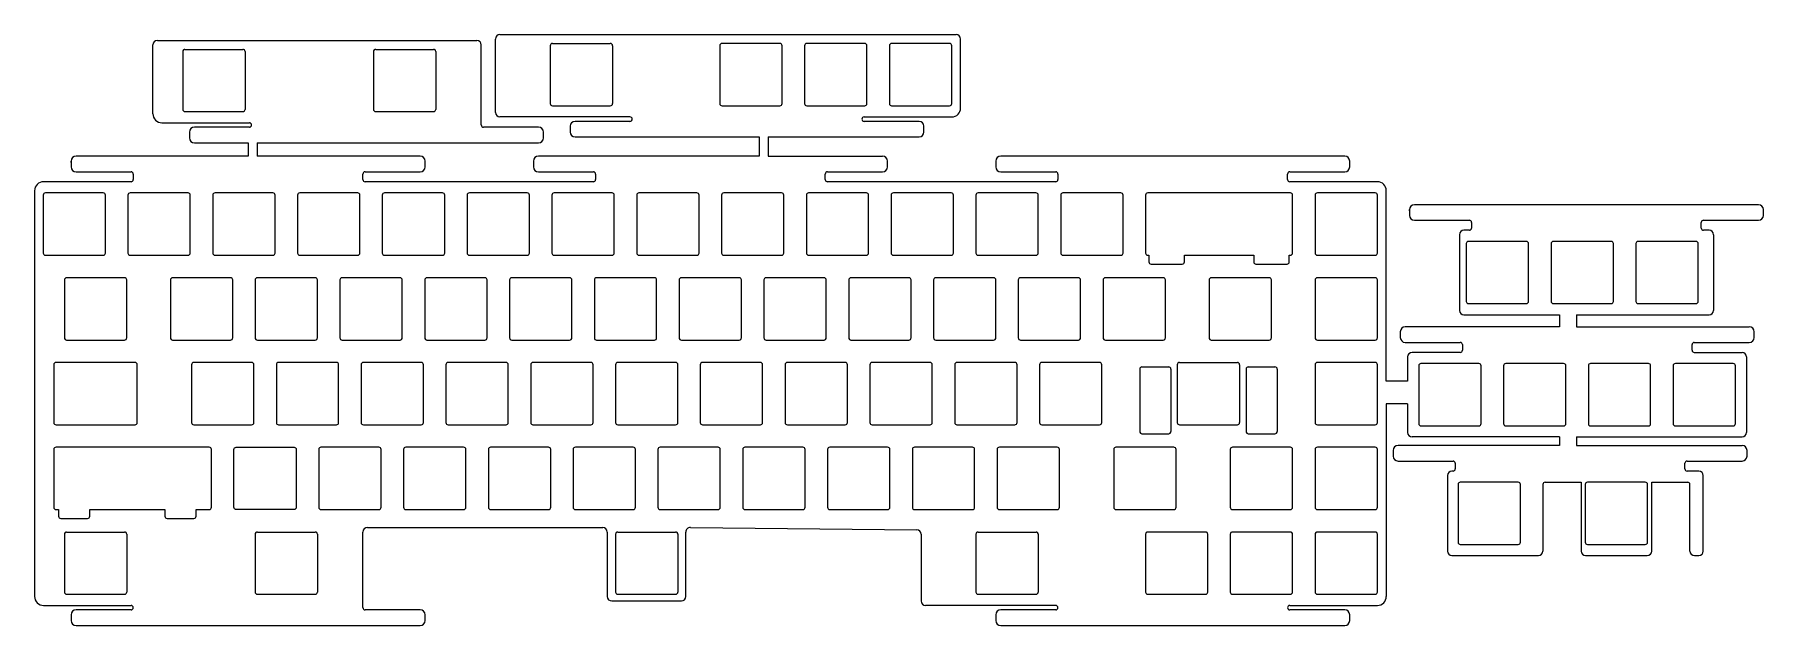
# Model space of a CAD drawing. Extents: x 2102 to 2490, y 203 to 336.
import ezdxf

# ---------------------------------------------------------------- set-up
doc = ezdxf.new("R2010")
doc.units = 0
doc.header["$MEASUREMENT"] = 0
doc.layers.get('0').update_dxf_attribs({"linetype": 'CONTINUOUS'})
doc.layers.add('Default', color=7, linetype='CONTINUOUS', true_color=0x000000)

msp = doc.modelspace()

# ---------------------------------------------------------------- linework, layer by layer
at = {"color": 0}
for p, q in [((2129.63, 334.69), (2201.41, 334.69)), ((2205.58, 318.51), (2205.58, 335.01)), ((2206.58, 336.01), (2309.09, 336.01)), ((2128.63, 318.19), (2128.63, 333.69)), ((2135.32, 332.19), (2135.32, 319.19)), ((2135.82, 332.69), (2148.82, 332.69)), ((2149.32, 332.19), (2149.32, 319.19)), ((2178.18, 332.19), (2178.18, 319.19)), ((2178.68, 332.69), (2191.68, 332.69)), ((2192.18, 332.19), (2192.18, 319.19)), ((2217.89, 333.51), (2217.89, 320.51)), ((2218.39, 334.01), (2231.39, 334.01)), ((2231.89, 333.51), (2231.89, 320.51)), ((2135.82, 318.69), (2148.82, 318.69)), ((2178.68, 318.69), (2191.68, 318.69)), ((2218.39, 320.01), (2231.39, 320.01)), ((2150.02, 311.69), (2150.02, 308.67)), ((2152.02, 311.69), (2152.02, 308.67)), ((2152.02, 311.69), (2215.26, 311.69)), ((2264.85, 313.01), (2264.85, 308.67)), ((2266.85, 313.01), (2266.85, 308.67)), ((2266.85, 313.01), (2300.76, 313.01)), ((2188.67, 308.67), (2152.02, 308.67)), ((2266.85, 308.67), (2292.54, 308.67)), ((2422.15, 291.03), (2422.15, 274.03)), ((2479.24, 291.03), (2479.24, 274.03)), ((2423.15, 273.03), (2444.65, 273.03)), ((2444.65, 273.03), (2444.65, 270.33)), ((2448.42, 273.03), (2448.42, 270.33)), ((2448.42, 273.03), (2478.24, 273.03)), ((2448.42, 270.33), (2487.27, 270.33)), ((2422.32, 264.58), (2411.51, 264.58)), ((2474.92, 264.58), (2485.65, 264.58)), ((2350.33, 260.82), (2350.33, 246.82)), ((2350.83, 261.32), (2356.83, 261.32)), ((2357.33, 260.82), (2357.33, 246.82)), ((2358.77, 261.82), (2358.77, 248.82)), ((2359.27, 262.32), (2372.27, 262.32)), ((2372.77, 261.82), (2372.77, 248.82)), ((2374.21, 260.82), (2374.21, 246.82)), ((2374.71, 261.32), (2380.71, 261.32)), ((2381.21, 260.82), (2381.21, 246.82)), ((2410.51, 263.58), (2410.51, 258.15)), ((2486.65, 263.58), (2486.65, 246.58)), ((2410.51, 258.15), (2405.72, 258.15)), ((2410.51, 253), (2405.72, 253)), ((2405.72, 253), (2405.72, 209.72)), ((2410.51, 253), (2410.51, 246.58)), ((2350.83, 246.32), (2356.83, 246.32)), ((2359.27, 248.32), (2372.27, 248.32)), ((2374.71, 246.32), (2380.71, 246.32)), ((2444.65, 245.58), (2411.51, 245.58)), ((2444.65, 245.58), (2444.65, 243.67)), ((2448.42, 245.58), (2448.42, 243.67)), ((2448.42, 245.58), (2485.65, 245.58)), ((2448.42, 243.67), (2485.66, 243.67)), ((2420.71, 237.92), (2420.47, 237.92)), ((2419.47, 236.92), (2419.47, 219.92)), ((2441.39, 235.42), (2449.49, 235.42)), ((2449.49, 235.42), (2449.49, 219.92)), ((2465.34, 219.92), (2465.34, 235.42)), ((2465.34, 235.42), (2473.44, 235.42)), ((2476.94, 219.92), (2476.94, 236.92)), ((2108.74, 223.72), (2108.74, 210.72)), ((2109.24, 224.22), (2122.24, 224.22)), ((2122.74, 223.72), (2122.74, 210.72)), ((2151.6, 223.72), (2151.6, 210.72)), ((2152.1, 224.22), (2165.1, 224.22)), ((2165.6, 223.72), (2165.6, 210.72)), ((2232.56, 223.72), (2232.56, 210.72)), ((2233.06, 224.22), (2246.06, 224.22)), ((2246.56, 223.72), (2246.56, 210.72)), ((2301.21, 223.73), (2301.21, 208.72)), ((2313.53, 223.72), (2313.53, 210.72)), ((2314.03, 224.22), (2327.03, 224.22)), ((2327.53, 223.72), (2327.53, 210.72)), ((2420.47, 218.92), (2439.89, 218.92)), ((2450.49, 218.92), (2464.34, 218.92)), ((2474.94, 218.92), (2475.94, 218.92)), ((2109.24, 210.22), (2122.24, 210.22)), ((2152.1, 210.22), (2165.1, 210.22)), ((2233.06, 210.22), (2246.06, 210.22)), ((2314.03, 210.22), (2327.03, 210.22))]:
    msp.add_line(p, q, dxfattribs=at)
for centre, radius, start, end in [((2129.63, 333.69), 1, 90, 180), ((2201.41, 333.69), 1, 0, 90), ((2206.58, 335.01), 1, 90, 180), ((2309.09, 335.01), 1, 0, 90), ((2135.82, 332.19), 0.5, 90, 180), ((2148.82, 332.19), 0.5, 0, 90), ((2178.68, 332.19), 0.5, 90, 180), ((2191.68, 332.19), 0.5, 0, 90), ((2218.39, 333.51), 0.5, 90, 180), ((2231.39, 333.51), 0.5, 0, 90), ((2135.82, 319.19), 0.5, 180, 270), ((2148.82, 319.19), 0.5, 270, 0), ((2178.68, 319.19), 0.5, 180, 270), ((2191.68, 319.19), 0.5, 270, 0), ((2218.39, 320.51), 0.5, 180, 270), ((2231.39, 320.51), 0.5, 270, 0), ((2423.15, 291.03), 1, 90, 180), ((2478.24, 291.03), 1, 360, 90), ((2423.15, 274.03), 1, 180, 270), ((2478.24, 274.03), 1, 270, 360), ((2411.51, 263.58), 1, 90, 180), ((2485.65, 263.58), 1, 0, 90), ((2350.83, 260.82), 0.5, 90, 180), ((2356.83, 260.82), 0.5, 0, 90), ((2359.27, 261.82), 0.5, 90, 180), ((2372.27, 261.82), 0.5, 0, 90), ((2374.71, 260.82), 0.5, 90, 180), ((2380.71, 260.82), 0.5, 0, 90), ((2359.27, 248.82), 0.5, 180, 270), ((2372.27, 248.82), 0.5, 270, 0), ((2350.83, 246.82), 0.5, 180, 270), ((2356.83, 246.82), 0.5, 270, 0), ((2374.71, 246.82), 0.5, 180, 270), ((2380.71, 246.82), 0.5, 270, 0), ((2411.51, 246.58), 1, 180, 270), ((2485.65, 246.58), 1, 270, 0), ((2420.47, 236.92), 1, 90, 180), ((2475.94, 236.92), 1, 0, 90), ((2109.24, 223.72), 0.5, 90, 180), ((2122.24, 223.72), 0.5, 0, 90), ((2152.1, 223.72), 0.5, 90, 180), ((2165.1, 223.72), 0.5, 0, 90), ((2233.06, 223.72), 0.5, 90, 180), ((2246.06, 223.72), 0.5, 0, 90), ((2314.03, 223.72), 0.5, 90, 180), ((2327.03, 223.72), 0.5, 0, 90), ((2420.47, 219.92), 1, 180, 270), ((2439.89, 219.92), 1, 270, 0), ((2450.49, 219.92), 1, 180, 270), ((2464.34, 219.92), 1, 270, 0), ((2474.94, 219.92), 1, 180, 270), ((2475.94, 219.92), 1, 270, 0), ((2109.24, 210.72), 0.5, 180, 270), ((2122.24, 210.72), 0.5, 270, 0), ((2152.1, 210.72), 0.5, 180, 270), ((2165.1, 210.72), 0.5, 270, 0), ((2233.06, 210.72), 0.5, 180, 270), ((2246.06, 210.72), 0.5, 270, 0), ((2314.03, 210.72), 0.5, 180, 270), ((2327.03, 210.72), 0.5, 270, 0)]:
    msp.add_arc(centre, radius, start, end, dxfattribs=at)
at = {"layer": 'Default', "color": 0}
for p, q in [((2310.09, 319.51), (2310.09, 335.01)), ((2202.41, 315.69), (2202.41, 333.69)), ((2255.99, 333.51), (2255.99, 320.51)), ((2269.49, 334.01), (2256.49, 334.01)), ((2269.99, 320.51), (2269.99, 333.51)), ((2275.04, 333.51), (2275.04, 320.51)), ((2288.54, 334.01), (2275.54, 334.01)), ((2289.04, 320.51), (2289.04, 333.51)), ((2294.09, 333.51), (2294.09, 320.51)), ((2307.59, 334.01), (2294.59, 334.01)), ((2308.09, 320.51), (2308.09, 333.51)), ((2256.49, 320.01), (2269.49, 320.01)), ((2275.54, 320.01), (2288.54, 320.01)), ((2294.59, 320.01), (2307.59, 320.01)), ((2310.09, 319.51), (2310.09, 319.51)), ((2130.63, 316.19), (2130.63, 316.19)), ((2130.63, 316.19), (2135.5, 316.19)), ((2135.5, 316.19), (2150.31, 316.19)), ((2150.31, 315.19), (2137.96, 315.19)), ((2215.26, 315.19), (2202.91, 315.19)), ((2235.81, 317.51), (2206.58, 317.51)), ((2222.36, 315.41), (2222.36, 314.11)), ((2235.81, 316.51), (2223.46, 316.51)), ((2288.41, 317.51), (2308.09, 317.51)), ((2300.76, 316.51), (2288.41, 316.51)), ((2301.86, 314.11), (2301.86, 315.41)), ((2136.86, 314.09), (2136.86, 312.79)), ((2137.96, 311.69), (2150.02, 311.69)), ((2216.36, 312.79), (2216.36, 314.09)), ((2223.46, 313.01), (2264.85, 313.01)), ((2110.27, 307.27), (2110.27, 307.57)), ((2110.27, 307.57), (2110.27, 306.27)), ((2150.02, 308.67), (2111.37, 308.67)), ((2189.77, 307.27), (2189.77, 307.57)), ((2189.77, 306.27), (2189.77, 307.27)), ((2214.14, 307.57), (2214.14, 306.27)), ((2264.85, 308.67), (2215.24, 308.67)), ((2293.64, 307.27), (2293.64, 307.57)), ((2293.64, 306.27), (2293.64, 307.27)), ((2318, 307.57), (2318, 306.27)), ((2396.4, 308.67), (2319.1, 308.67)), ((2397.5, 307.27), (2397.5, 307.57)), ((2397.5, 306.27), (2397.5, 307.27)), ((2111.37, 305.17), (2121.12, 305.17)), ((2121.12, 305.17), (2123.72, 305.17)), ((2124.22, 304.67), (2124.22, 303.42)), ((2175.82, 303.42), (2175.82, 304.67)), ((2176.32, 305.17), (2178.92, 305.17)), ((2178.92, 305.17), (2188.67, 305.17)), ((2215.24, 305.17), (2224.99, 305.17)), ((2224.99, 305.17), (2227.59, 305.17)), ((2228.09, 304.67), (2228.09, 303.42)), ((2279.69, 303.42), (2279.69, 304.67)), ((2280.19, 305.17), (2282.79, 305.17)), ((2282.79, 305.17), (2292.54, 305.17)), ((2319.1, 305.17), (2328.85, 305.17)), ((2328.85, 305.17), (2331.45, 305.17)), ((2331.95, 304.67), (2331.95, 303.42)), ((2383.55, 303.42), (2383.55, 304.67)), ((2384.05, 305.17), (2386.65, 305.17)), ((2386.65, 305.17), (2396.4, 305.17)), ((2102.05, 300.92), (2102.05, 300.92)), ((2102.05, 300.92), (2102.05, 209.72)), ((2103.98, 299.92), (2103.98, 286.92)), ((2123.72, 302.92), (2104.05, 302.92)), ((2117.47, 300.42), (2104.48, 300.42)), ((2117.97, 286.92), (2117.97, 299.92)), ((2123.03, 299.92), (2123.03, 286.92)), ((2136.52, 300.42), (2123.53, 300.42)), ((2137.02, 286.92), (2137.02, 299.92)), ((2142.08, 299.92), (2142.08, 286.92)), ((2155.57, 300.42), (2142.58, 300.42)), ((2156.07, 286.92), (2156.07, 299.92)), ((2161.12, 299.92), (2161.12, 286.92)), ((2174.63, 300.42), (2161.62, 300.42)), ((2175.13, 286.92), (2175.13, 299.92)), ((2227.59, 302.92), (2176.32, 302.92)), ((2180.17, 299.92), (2180.17, 286.92)), ((2193.68, 300.42), (2180.67, 300.42)), ((2194.18, 286.92), (2194.18, 299.92)), ((2199.22, 299.92), (2199.22, 286.92)), ((2212.72, 300.42), (2199.72, 300.42)), ((2213.22, 286.92), (2213.22, 299.92)), ((2218.27, 299.92), (2218.27, 286.92)), ((2231.77, 300.42), (2218.77, 300.42)), ((2232.27, 286.92), (2232.27, 299.92)), ((2237.33, 299.92), (2237.33, 286.92)), ((2250.82, 300.42), (2237.83, 300.42)), ((2251.32, 286.92), (2251.32, 299.92)), ((2256.38, 299.92), (2256.38, 286.92)), ((2269.87, 300.42), (2256.88, 300.42)), ((2270.37, 286.92), (2270.37, 299.92)), ((2275.43, 299.92), (2275.43, 286.92)), ((2288.92, 300.42), (2275.93, 300.42)), ((2331.45, 302.92), (2280.19, 302.92)), ((2289.42, 286.92), (2289.42, 299.92)), ((2294.48, 299.92), (2294.48, 286.92)), ((2307.97, 300.42), (2294.98, 300.42)), ((2308.47, 286.92), (2308.47, 299.92)), ((2313.53, 299.92), (2313.53, 286.92)), ((2327.02, 300.42), (2314.03, 300.42)), ((2327.52, 286.92), (2327.52, 299.92)), ((2332.58, 299.92), (2332.58, 286.92)), ((2346.07, 300.42), (2333.08, 300.42)), ((2346.57, 286.92), (2346.57, 299.92)), ((2351.63, 299.92), (2351.63, 286.92)), ((2384.17, 300.42), (2352.13, 300.42)), ((2403.72, 302.92), (2384.05, 302.92)), ((2384.67, 286.92), (2384.67, 299.92)), ((2389.73, 299.92), (2389.73, 286.92)), ((2403.22, 300.42), (2390.23, 300.42)), ((2403.72, 302.92), (2403.72, 302.92)), ((2403.72, 286.92), (2403.72, 299.92)), ((2405.72, 258.15), (2405.72, 300.92)), ((2410.94, 296.38), (2410.94, 296.68)), ((2410.94, 296.68), (2410.94, 295.38)), ((2489.34, 297.78), (2412.04, 297.78)), ((2490.44, 296.38), (2490.44, 296.68)), ((2490.44, 295.38), (2490.44, 296.38)), ((2412.04, 294.28), (2421.79, 294.28)), ((2421.79, 294.28), (2424.39, 294.28)), ((2424.39, 292.03), (2423.15, 292.03)), ((2424.89, 293.78), (2424.89, 292.53)), ((2476.49, 292.53), (2476.49, 293.78)), ((2476.99, 294.28), (2479.59, 294.28)), ((2478.24, 292.03), (2476.99, 292.03)), ((2479.59, 294.28), (2489.34, 294.28)), ((2423.69, 289.03), (2423.69, 276.04)), ((2437.19, 289.53), (2424.19, 289.53)), ((2437.69, 276.04), (2437.69, 289.03)), ((2442.74, 289.03), (2442.74, 276.04)), ((2456.24, 289.53), (2443.24, 289.53)), ((2456.74, 276.04), (2456.74, 289.03)), ((2461.79, 289.03), (2461.79, 276.04)), ((2475.29, 289.53), (2462.29, 289.53)), ((2475.79, 276.04), (2475.79, 289.03)), ((2104.48, 286.42), (2117.47, 286.42)), ((2123.53, 286.42), (2136.52, 286.42)), ((2142.58, 286.42), (2155.57, 286.42)), ((2161.62, 286.42), (2174.63, 286.42)), ((2180.67, 286.42), (2193.68, 286.42)), ((2199.72, 286.42), (2212.72, 286.42)), ((2218.77, 286.42), (2231.77, 286.42)), ((2237.83, 286.42), (2250.82, 286.42)), ((2256.88, 286.42), (2269.87, 286.42)), ((2275.93, 286.42), (2288.92, 286.42)), ((2294.98, 286.42), (2307.97, 286.42)), ((2314.03, 286.42), (2327.02, 286.42)), ((2333.08, 286.42), (2346.07, 286.42)), ((2352.88, 284.42), (2359.87, 284.42)), ((2376.43, 284.42), (2383.42, 284.42)), ((2390.23, 286.42), (2403.22, 286.42)), ((2108.74, 280.87), (2108.74, 267.87)), ((2122.24, 281.37), (2109.24, 281.37)), ((2122.74, 267.87), (2122.74, 280.87)), ((2132.55, 280.87), (2132.55, 267.87)), ((2146.05, 281.37), (2133.05, 281.37)), ((2146.55, 267.87), (2146.55, 280.87)), ((2151.6, 280.87), (2151.6, 267.87)), ((2165.1, 281.37), (2152.1, 281.37)), ((2165.6, 267.87), (2165.6, 280.87)), ((2170.65, 280.87), (2170.65, 267.87)), ((2184.15, 281.37), (2171.15, 281.37)), ((2184.65, 267.87), (2184.65, 280.87)), ((2189.7, 280.87), (2189.7, 267.87)), ((2203.2, 281.37), (2190.2, 281.37)), ((2203.7, 267.87), (2203.7, 280.87)), ((2208.75, 280.87), (2208.75, 267.87)), ((2222.25, 281.37), (2209.25, 281.37)), ((2222.75, 267.87), (2222.75, 280.87)), ((2227.8, 280.87), (2227.8, 267.87)), ((2241.3, 281.37), (2228.3, 281.37)), ((2241.8, 267.87), (2241.8, 280.87)), ((2246.85, 280.87), (2246.85, 267.87)), ((2260.35, 281.37), (2247.35, 281.37)), ((2260.85, 267.87), (2260.85, 280.87)), ((2265.9, 280.87), (2265.9, 267.87)), ((2279.4, 281.37), (2266.4, 281.37)), ((2279.9, 267.87), (2279.9, 280.87)), ((2284.95, 280.87), (2284.95, 267.87)), ((2298.45, 281.37), (2285.45, 281.37)), ((2298.95, 267.87), (2298.95, 280.87)), ((2304, 280.87), (2304, 267.87)), ((2317.5, 281.37), (2304.5, 281.37)), ((2318, 267.87), (2318, 280.87)), ((2323.05, 280.87), (2323.05, 267.87)), ((2336.55, 281.37), (2323.55, 281.37)), ((2337.05, 267.87), (2337.05, 280.87)), ((2342.1, 280.87), (2342.1, 267.87)), ((2355.6, 281.37), (2342.6, 281.37)), ((2356.1, 267.87), (2356.1, 280.87)), ((2365.91, 280.87), (2365.91, 267.87)), ((2379.41, 281.37), (2366.41, 281.37)), ((2379.91, 267.87), (2379.91, 280.87)), ((2389.73, 280.87), (2389.73, 267.87)), ((2403.22, 281.37), (2390.23, 281.37)), ((2403.72, 267.87), (2403.72, 280.87)), ((2424.19, 275.54), (2437.19, 275.54)), ((2443.24, 275.54), (2456.24, 275.54)), ((2462.29, 275.54), (2475.29, 275.54)), ((2408.87, 269.23), (2408.87, 267.93)), ((2444.65, 270.33), (2409.97, 270.33)), ((2488.37, 268.93), (2488.37, 269.23)), ((2488.37, 267.93), (2488.37, 268.93)), ((2109.24, 267.37), (2122.24, 267.37)), ((2133.05, 267.37), (2146.05, 267.37)), ((2152.1, 267.37), (2165.1, 267.37)), ((2171.15, 267.37), (2184.15, 267.37)), ((2190.2, 267.37), (2203.2, 267.37)), ((2209.25, 267.37), (2222.25, 267.37)), ((2228.3, 267.37), (2241.3, 267.37)), ((2247.35, 267.37), (2260.35, 267.37)), ((2266.4, 267.37), (2279.4, 267.37)), ((2285.45, 267.37), (2298.45, 267.37)), ((2304.5, 267.37), (2317.5, 267.37)), ((2323.55, 267.37), (2336.55, 267.37)), ((2342.6, 267.37), (2355.6, 267.37)), ((2366.41, 267.37), (2379.41, 267.37)), ((2390.23, 267.37), (2403.22, 267.37)), ((2409.97, 266.83), (2419.72, 266.83)), ((2419.72, 266.83), (2422.32, 266.83)), ((2422.82, 266.33), (2422.82, 265.08)), ((2474.42, 265.08), (2474.42, 266.33)), ((2474.92, 266.83), (2477.52, 266.83)), ((2477.52, 266.83), (2487.27, 266.83)), ((2106.36, 261.82), (2106.36, 248.82)), ((2124.62, 262.32), (2106.86, 262.32)), ((2125.12, 248.82), (2125.12, 261.82)), ((2137.31, 261.82), (2137.31, 248.82)), ((2150.81, 262.32), (2137.81, 262.32)), ((2151.31, 248.82), (2151.31, 261.82)), ((2156.36, 261.82), (2156.36, 248.82)), ((2169.86, 262.32), (2156.86, 262.32)), ((2170.36, 248.82), (2170.36, 261.82)), ((2175.41, 261.82), (2175.41, 248.82)), ((2188.91, 262.32), (2175.91, 262.32)), ((2189.41, 248.82), (2189.41, 261.82)), ((2194.46, 261.82), (2194.46, 248.82)), ((2207.96, 262.32), (2194.96, 262.32)), ((2208.46, 248.82), (2208.46, 261.82)), ((2213.51, 261.82), (2213.51, 248.82)), ((2227.01, 262.32), (2214.01, 262.32)), ((2227.51, 248.82), (2227.51, 261.82)), ((2232.56, 261.82), (2232.56, 248.82)), ((2246.06, 262.32), (2233.06, 262.32)), ((2246.56, 248.82), (2246.56, 261.82)), ((2251.61, 261.82), (2251.61, 248.82)), ((2265.11, 262.32), (2252.11, 262.32)), ((2265.61, 248.82), (2265.61, 261.82)), ((2270.66, 261.82), (2270.66, 248.82)), ((2284.16, 262.32), (2271.16, 262.32)), ((2284.66, 248.82), (2284.66, 261.82)), ((2289.71, 261.82), (2289.71, 248.82)), ((2303.21, 262.32), (2290.21, 262.32)), ((2303.71, 248.82), (2303.71, 261.82)), ((2308.76, 261.82), (2308.76, 248.82)), ((2322.26, 262.32), (2309.26, 262.32)), ((2322.76, 248.82), (2322.76, 261.82)), ((2327.81, 261.82), (2327.81, 248.82)), ((2341.31, 262.32), (2328.31, 262.32)), ((2341.81, 248.82), (2341.81, 261.82)), ((2389.73, 261.82), (2389.73, 248.82)), ((2403.22, 262.32), (2390.23, 262.32)), ((2403.72, 248.82), (2403.72, 261.82)), ((2413.01, 261.58), (2413.01, 248.58)), ((2426.51, 262.08), (2413.51, 262.08)), ((2427.01, 248.58), (2427.01, 261.58)), ((2432.06, 261.58), (2432.06, 248.58)), ((2445.56, 262.08), (2432.56, 262.08)), ((2446.06, 248.58), (2446.06, 261.58)), ((2451.11, 261.58), (2451.11, 248.58)), ((2464.61, 262.08), (2451.61, 262.08)), ((2465.11, 248.58), (2465.11, 261.58)), ((2470.16, 261.58), (2470.16, 248.58)), ((2483.66, 262.08), (2470.66, 262.08)), ((2484.16, 248.58), (2484.16, 261.58)), ((2106.86, 248.32), (2124.62, 248.32)), ((2137.81, 248.32), (2150.81, 248.32)), ((2156.86, 248.32), (2169.86, 248.32)), ((2175.91, 248.32), (2188.91, 248.32)), ((2194.96, 248.32), (2207.96, 248.32)), ((2214.01, 248.32), (2227.01, 248.32)), ((2233.06, 248.32), (2246.06, 248.32)), ((2252.11, 248.32), (2265.11, 248.32)), ((2271.16, 248.32), (2284.16, 248.32)), ((2290.21, 248.32), (2303.21, 248.32)), ((2309.26, 248.32), (2322.26, 248.32)), ((2328.31, 248.32), (2341.31, 248.32)), ((2390.23, 248.32), (2403.22, 248.32)), ((2413.51, 248.08), (2426.51, 248.08)), ((2432.56, 248.08), (2445.56, 248.08)), ((2451.61, 248.08), (2464.61, 248.08)), ((2470.66, 248.08), (2483.66, 248.08)), ((2106.36, 242.77), (2106.36, 229.77)), ((2141.29, 243.27), (2106.86, 243.27)), ((2141.79, 229.77), (2141.79, 242.77)), ((2146.84, 229.77), (2146.84, 242.77)), ((2147.34, 243.27), (2160.34, 243.27)), ((2160.84, 242.77), (2160.84, 229.77)), ((2165.89, 242.77), (2165.89, 229.77)), ((2179.39, 243.27), (2166.39, 243.27)), ((2179.89, 229.77), (2179.89, 242.77)), ((2184.94, 242.77), (2184.94, 229.77)), ((2198.44, 243.27), (2185.44, 243.27)), ((2198.94, 229.77), (2198.94, 242.77)), ((2203.99, 242.77), (2203.99, 229.77)), ((2217.49, 243.27), (2204.49, 243.27)), ((2217.99, 229.77), (2217.99, 242.77)), ((2223.04, 242.77), (2223.04, 229.77)), ((2236.54, 243.27), (2223.54, 243.27)), ((2237.04, 229.77), (2237.04, 242.77)), ((2242.09, 242.77), (2242.09, 229.77)), ((2255.59, 243.27), (2242.59, 243.27)), ((2256.09, 229.77), (2256.09, 242.77)), ((2261.14, 242.77), (2261.14, 229.77)), ((2274.64, 243.27), (2261.64, 243.27)), ((2275.14, 229.77), (2275.14, 242.77)), ((2280.19, 242.77), (2280.19, 229.77)), ((2293.69, 243.27), (2280.69, 243.27)), ((2294.19, 229.77), (2294.19, 242.77)), ((2299.24, 242.77), (2299.24, 229.77)), ((2312.74, 243.27), (2299.74, 243.27)), ((2313.24, 229.77), (2313.24, 242.77)), ((2318.29, 242.77), (2318.29, 229.77)), ((2331.79, 243.27), (2318.79, 243.27)), ((2332.29, 229.77), (2332.29, 242.77)), ((2344.48, 242.77), (2344.48, 229.77)), ((2357.98, 243.27), (2344.98, 243.27)), ((2358.48, 229.77), (2358.48, 242.77)), ((2370.68, 242.77), (2370.68, 229.77)), ((2384.18, 243.27), (2371.18, 243.27)), ((2384.68, 229.77), (2384.68, 242.77)), ((2389.73, 242.77), (2389.73, 229.77)), ((2403.22, 243.27), (2390.23, 243.27)), ((2403.72, 229.77), (2403.72, 242.77)), ((2407.26, 242.57), (2407.26, 241.27)), ((2444.65, 243.67), (2408.36, 243.67)), ((2486.76, 242.27), (2486.76, 242.57)), ((2486.76, 241.27), (2486.76, 242.27)), ((2408.36, 240.17), (2418.11, 240.17)), ((2418.11, 240.17), (2420.71, 240.17)), ((2421.21, 239.67), (2421.21, 238.42)), ((2472.81, 238.42), (2472.81, 239.67)), ((2473.31, 240.17), (2475.91, 240.17)), ((2475.94, 237.92), (2473.31, 237.92)), ((2475.91, 240.17), (2485.66, 240.17)), ((2421.84, 234.92), (2421.84, 221.92)), ((2435.34, 235.42), (2422.34, 235.42)), ((2435.84, 221.92), (2435.84, 234.92)), ((2440.89, 234.92), (2440.89, 219.92)), ((2450.41, 234.92), (2450.41, 221.92)), ((2463.91, 235.42), (2450.91, 235.42)), ((2464.41, 221.92), (2464.41, 234.92)), ((2473.94, 219.92), (2473.94, 234.92)), ((2160.34, 229.27), (2147.34, 229.27)), ((2166.39, 229.27), (2179.39, 229.27)), ((2185.44, 229.27), (2198.44, 229.27)), ((2204.49, 229.27), (2217.49, 229.27)), ((2223.54, 229.27), (2236.54, 229.27)), ((2242.59, 229.27), (2255.59, 229.27)), ((2261.64, 229.27), (2274.64, 229.27)), ((2280.69, 229.27), (2293.69, 229.27)), ((2299.74, 229.27), (2312.74, 229.27)), ((2318.79, 229.27), (2331.79, 229.27)), ((2344.98, 229.27), (2357.98, 229.27)), ((2371.18, 229.27), (2384.18, 229.27)), ((2390.23, 229.27), (2403.22, 229.27)), ((2107.94, 227.27), (2113.94, 227.27)), ((2131.82, 227.27), (2137.82, 227.27)), ((2175.82, 207.22), (2175.82, 224.22)), ((2176.82, 225.22), (2229.71, 225.22)), ((2230.71, 224.22), (2230.71, 209.72)), ((2248.36, 209.72), (2248.36, 224.22)), ((2249.37, 225.22), (2300.22, 224.73)), ((2351.63, 223.72), (2351.63, 210.72)), ((2365.12, 224.22), (2352.13, 224.22)), ((2365.62, 210.72), (2365.62, 223.72)), ((2370.68, 223.72), (2370.68, 210.72)), ((2384.17, 224.22), (2371.18, 224.22)), ((2384.67, 210.72), (2384.67, 223.72)), ((2389.73, 223.72), (2389.73, 210.72)), ((2403.22, 224.22), (2390.23, 224.22)), ((2403.72, 210.72), (2403.72, 223.72)), ((2422.34, 221.42), (2435.34, 221.42)), ((2450.91, 221.42), (2463.91, 221.42)), ((2352.13, 210.22), (2365.12, 210.22)), ((2371.18, 210.22), (2384.17, 210.22)), ((2390.23, 210.22), (2403.22, 210.22)), ((2104.05, 207.72), (2104.05, 207.72)), ((2104.05, 207.72), (2108.92, 207.72)), ((2108.92, 207.72), (2123.72, 207.72)), ((2123.72, 206.72), (2111.37, 206.72)), ((2188.67, 206.72), (2176.32, 206.72)), ((2231.71, 208.72), (2247.36, 208.72)), ((2331.45, 207.72), (2302.21, 207.72)), ((2331.45, 206.72), (2319.1, 206.72)), ((2384.05, 207.72), (2403.72, 207.72)), ((2396.4, 206.72), (2384.05, 206.72)), ((2405.72, 209.72), (2405.72, 209.72)), ((2110.27, 205.62), (2110.27, 204.32)), ((2111.37, 203.22), (2188.67, 203.22)), ((2189.77, 204.32), (2189.77, 205.62)), ((2318, 205.62), (2318, 204.32)), ((2319.1, 203.22), (2396.4, 203.22)), ((2397.5, 204.32), (2397.5, 205.62))]:
    msp.add_line(p, q, dxfattribs=at)
for points in [[(2256.49, 334.01), (2256.49, 334.01, 0.414214), (2255.99, 333.51)], [(2269.99, 333.51), (2269.99, 333.51, 0.414214), (2269.49, 334.01)], [(2275.54, 334.01), (2275.54, 334.01, 0.414214), (2275.04, 333.51)], [(2289.04, 333.51), (2289.04, 333.51, 0.414214), (2288.54, 334.01)], [(2294.59, 334.01), (2294.59, 334.01, 0.414214), (2294.09, 333.51)], [(2308.09, 333.51), (2308.09, 333.51, 0.414214), (2307.59, 334.01)], [(2255.99, 320.51), (2255.99, 320.51, 0.414214), (2256.49, 320.01)], [(2269.49, 320.01), (2269.49, 320.01, 0.414214), (2269.99, 320.51)], [(2275.04, 320.51), (2275.04, 320.51, 0.414214), (2275.54, 320.01)], [(2288.54, 320.01), (2288.54, 320.01, 0.414214), (2289.04, 320.51)], [(2294.09, 320.51), (2294.09, 320.51, 0.414214), (2294.59, 320.01)], [(2307.59, 320.01), (2307.59, 320.01, 0.414214), (2308.09, 320.51)], [(2104.48, 300.42), (2104.48, 300.42, 0.414214), (2103.98, 299.92)], [(2117.97, 299.92), (2117.97, 299.92, 0.414214), (2117.47, 300.42)], [(2123.53, 300.42), (2123.53, 300.42, 0.414214), (2123.03, 299.92)], [(2137.02, 299.92), (2137.02, 299.92, 0.414214), (2136.52, 300.42)], [(2142.58, 300.42), (2142.58, 300.42, 0.414214), (2142.08, 299.92)], [(2156.07, 299.92), (2156.07, 299.92, 0.414214), (2155.57, 300.42)], [(2161.62, 300.42), (2161.62, 300.42, 0.414214), (2161.12, 299.92)], [(2175.13, 299.92), (2175.13, 299.92, 0.414214), (2174.63, 300.42)], [(2180.67, 300.42), (2180.67, 300.42, 0.414214), (2180.17, 299.92)], [(2194.18, 299.92), (2194.18, 299.92, 0.414214), (2193.68, 300.42)], [(2199.72, 300.42), (2199.72, 300.42, 0.414214), (2199.22, 299.92)], [(2213.22, 299.92), (2213.22, 299.92, 0.414214), (2212.72, 300.42)], [(2218.77, 300.42), (2218.77, 300.42, 0.414214), (2218.27, 299.92)], [(2232.27, 299.92), (2232.27, 299.92, 0.414214), (2231.77, 300.42)], [(2237.83, 300.42), (2237.83, 300.42, 0.414214), (2237.33, 299.92)], [(2251.32, 299.92), (2251.32, 299.92, 0.414214), (2250.82, 300.42)], [(2256.88, 300.42), (2256.88, 300.42, 0.414214), (2256.38, 299.92)], [(2270.37, 299.92), (2270.37, 299.92, 0.414214), (2269.87, 300.42)], [(2275.93, 300.42), (2275.93, 300.42, 0.414214), (2275.43, 299.92)], [(2289.42, 299.92), (2289.42, 299.92, 0.414214), (2288.92, 300.42)], [(2294.98, 300.42), (2294.98, 300.42, 0.414214), (2294.48, 299.92)], [(2308.47, 299.92), (2308.47, 299.92, 0.414214), (2307.97, 300.42)], [(2314.03, 300.42), (2314.03, 300.42, 0.414214), (2313.53, 299.92)], [(2327.52, 299.92), (2327.52, 299.92, 0.414214), (2327.02, 300.42)], [(2333.08, 300.42), (2333.08, 300.42, 0.414214), (2332.58, 299.92)], [(2346.57, 299.92), (2346.57, 299.92, 0.414214), (2346.07, 300.42)], [(2352.13, 300.42), (2352.13, 300.42, 0.414214), (2351.63, 299.92)], [(2384.67, 299.92), (2384.67, 299.92, 0.414214), (2384.17, 300.42)], [(2390.23, 300.42), (2390.23, 300.42, 0.414214), (2389.73, 299.92)], [(2403.72, 299.92), (2403.72, 299.92, 0.414214), (2403.22, 300.42)], [(2424.19, 289.53), (2424.19, 289.53, 0.414214), (2423.69, 289.03)], [(2437.69, 289.03), (2437.69, 289.03, 0.414214), (2437.19, 289.53)], [(2443.24, 289.53), (2443.24, 289.53, 0.414214), (2442.74, 289.03)], [(2456.74, 289.03), (2456.74, 289.03, 0.414214), (2456.24, 289.53)], [(2462.29, 289.53), (2462.29, 289.53, 0.414214), (2461.79, 289.03)], [(2475.79, 289.03), (2475.79, 289.03, 0.414214), (2475.29, 289.53)], [(2103.98, 286.92), (2103.98, 286.92, 0.414214), (2104.48, 286.42)], [(2117.47, 286.42), (2117.47, 286.42, 0.414214), (2117.97, 286.92)], [(2123.03, 286.92), (2123.03, 286.92, 0.414214), (2123.53, 286.42)], [(2136.52, 286.42), (2136.52, 286.42, 0.414214), (2137.02, 286.92)], [(2142.08, 286.92), (2142.08, 286.92, 0.414214), (2142.58, 286.42)], [(2155.57, 286.42), (2155.57, 286.42, 0.414214), (2156.07, 286.92)], [(2161.12, 286.92), (2161.12, 286.92, 0.414214), (2161.62, 286.42)], [(2174.63, 286.42), (2174.63, 286.42, 0.414214), (2175.13, 286.92)], [(2180.17, 286.92), (2180.17, 286.92, 0.414214), (2180.67, 286.42)], [(2193.68, 286.42), (2193.68, 286.42, 0.414214), (2194.18, 286.92)], [(2199.22, 286.92), (2199.22, 286.92, 0.414214), (2199.72, 286.42)], [(2212.72, 286.42), (2212.72, 286.42, 0.414214), (2213.22, 286.92)], [(2218.27, 286.92), (2218.27, 286.92, 0.414214), (2218.77, 286.42)], [(2231.77, 286.42), (2231.77, 286.42, 0.414214), (2232.27, 286.92)], [(2237.33, 286.92), (2237.33, 286.92, 0.414214), (2237.83, 286.42)], [(2250.82, 286.42), (2250.82, 286.42, 0.414214), (2251.32, 286.92)], [(2256.38, 286.92), (2256.38, 286.92, 0.414214), (2256.88, 286.42)], [(2269.87, 286.42), (2269.87, 286.42, 0.414214), (2270.37, 286.92)], [(2275.43, 286.92), (2275.43, 286.92, 0.414214), (2275.93, 286.42)], [(2288.92, 286.42), (2288.92, 286.42, 0.414214), (2289.42, 286.92)], [(2294.48, 286.92), (2294.48, 286.92, 0.414214), (2294.98, 286.42)], [(2307.97, 286.42), (2307.97, 286.42, 0.414214), (2308.47, 286.92)], [(2313.53, 286.92), (2313.53, 286.92, 0.414214), (2314.03, 286.42)], [(2327.02, 286.42), (2327.02, 286.42, 0.414214), (2327.52, 286.92)], [(2332.58, 286.92), (2332.58, 286.92, 0.414214), (2333.08, 286.42)], [(2346.07, 286.42), (2346.07, 286.42, 0.414214), (2346.57, 286.92)], [(2351.63, 286.92), (2351.63, 286.92, 0.414214), (2352.13, 286.42)], [(2352.38, 284.92), (2352.38, 284.92, 0.414214), (2352.88, 284.42)], [(2359.87, 284.42), (2359.87, 284.42, 0.414214), (2360.37, 284.92)], [(2375.93, 284.92), (2375.93, 284.92, 0.414214), (2376.43, 284.42)], [(2383.42, 284.42), (2383.42, 284.42, 0.414214), (2383.92, 284.92)], [(2384.17, 286.42), (2384.17, 286.42, 0.414214), (2384.67, 286.92)], [(2389.73, 286.92), (2389.73, 286.92, 0.414214), (2390.23, 286.42)], [(2403.22, 286.42), (2403.22, 286.42, 0.414214), (2403.72, 286.92)], [(2109.24, 281.37), (2109.24, 281.37, 0.414214), (2108.74, 280.87)], [(2122.74, 280.87), (2122.74, 280.87, 0.414214), (2122.24, 281.37)], [(2133.05, 281.37), (2133.05, 281.37, 0.414214), (2132.55, 280.87)], [(2146.55, 280.87), (2146.55, 280.87, 0.414214), (2146.05, 281.37)], [(2152.1, 281.37), (2152.1, 281.37, 0.414214), (2151.6, 280.87)], [(2165.6, 280.87), (2165.6, 280.87, 0.414214), (2165.1, 281.37)], [(2171.15, 281.37), (2171.15, 281.37, 0.414214), (2170.65, 280.87)], [(2184.65, 280.87), (2184.65, 280.87, 0.414214), (2184.15, 281.37)], [(2190.2, 281.37), (2190.2, 281.37, 0.414214), (2189.7, 280.87)], [(2203.7, 280.87), (2203.7, 280.87, 0.414214), (2203.2, 281.37)], [(2209.25, 281.37), (2209.25, 281.37, 0.414214), (2208.75, 280.87)], [(2222.75, 280.87), (2222.75, 280.87, 0.414214), (2222.25, 281.37)], [(2228.3, 281.37), (2228.3, 281.37, 0.414214), (2227.8, 280.87)], [(2241.8, 280.87), (2241.8, 280.87, 0.414214), (2241.3, 281.37)], [(2247.35, 281.37), (2247.35, 281.37, 0.414214), (2246.85, 280.87)], [(2260.85, 280.87), (2260.85, 280.87, 0.414214), (2260.35, 281.37)], [(2266.4, 281.37), (2266.4, 281.37, 0.414214), (2265.9, 280.87)], [(2279.9, 280.87), (2279.9, 280.87, 0.414214), (2279.4, 281.37)], [(2285.45, 281.37), (2285.45, 281.37, 0.414214), (2284.95, 280.87)], [(2298.95, 280.87), (2298.95, 280.87, 0.414214), (2298.45, 281.37)], [(2304.5, 281.37), (2304.5, 281.37, 0.414214), (2304, 280.87)], [(2318, 280.87), (2318, 280.87, 0.414214), (2317.5, 281.37)], [(2323.55, 281.37), (2323.55, 281.37, 0.414214), (2323.05, 280.87)], [(2337.05, 280.87), (2337.05, 280.87, 0.414214), (2336.55, 281.37)], [(2342.6, 281.37), (2342.6, 281.37, 0.414214), (2342.1, 280.87)], [(2356.1, 280.87), (2356.1, 280.87, 0.414214), (2355.6, 281.37)], [(2366.41, 281.37), (2366.41, 281.37, 0.414214), (2365.91, 280.87)], [(2379.91, 280.87), (2379.91, 280.87, 0.414214), (2379.41, 281.37)], [(2390.23, 281.37), (2390.23, 281.37, 0.414214), (2389.73, 280.87)], [(2403.72, 280.87), (2403.72, 280.87, 0.414214), (2403.22, 281.37)], [(2423.69, 276.04), (2423.69, 276.04, 0.414214), (2424.19, 275.54)], [(2437.19, 275.54), (2437.19, 275.54, 0.414214), (2437.69, 276.04)], [(2442.74, 276.04), (2442.74, 276.04, 0.414214), (2443.24, 275.54)], [(2456.24, 275.54), (2456.24, 275.54, 0.414214), (2456.74, 276.04)], [(2461.79, 276.04), (2461.79, 276.04, 0.414214), (2462.29, 275.54)], [(2475.29, 275.54), (2475.29, 275.54, 0.414214), (2475.79, 276.04)], [(2108.74, 267.87), (2108.74, 267.87, 0.414214), (2109.24, 267.37)], [(2122.24, 267.37), (2122.24, 267.37, 0.414214), (2122.74, 267.87)], [(2132.55, 267.87), (2132.55, 267.87, 0.414214), (2133.05, 267.37)], [(2146.05, 267.37), (2146.05, 267.37, 0.414214), (2146.55, 267.87)], [(2151.6, 267.87), (2151.6, 267.87, 0.414214), (2152.1, 267.37)], [(2165.1, 267.37), (2165.1, 267.37, 0.414214), (2165.6, 267.87)], [(2170.65, 267.87), (2170.65, 267.87, 0.414214), (2171.15, 267.37)], [(2184.15, 267.37), (2184.15, 267.37, 0.414214), (2184.65, 267.87)], [(2189.7, 267.87), (2189.7, 267.87, 0.414214), (2190.2, 267.37)], [(2203.2, 267.37), (2203.2, 267.37, 0.414214), (2203.7, 267.87)], [(2208.75, 267.87), (2208.75, 267.87, 0.414214), (2209.25, 267.37)], [(2222.25, 267.37), (2222.25, 267.37, 0.414214), (2222.75, 267.87)], [(2227.8, 267.87), (2227.8, 267.87, 0.414214), (2228.3, 267.37)], [(2241.3, 267.37), (2241.3, 267.37, 0.414214), (2241.8, 267.87)], [(2246.85, 267.87), (2246.85, 267.87, 0.414214), (2247.35, 267.37)], [(2260.35, 267.37), (2260.35, 267.37, 0.414214), (2260.85, 267.87)], [(2265.9, 267.87), (2265.9, 267.87, 0.414214), (2266.4, 267.37)], [(2279.4, 267.37), (2279.4, 267.37, 0.414214), (2279.9, 267.87)], [(2284.95, 267.87), (2284.95, 267.87, 0.414214), (2285.45, 267.37)], [(2298.45, 267.37), (2298.45, 267.37, 0.414214), (2298.95, 267.87)], [(2304, 267.87), (2304, 267.87, 0.414214), (2304.5, 267.37)], [(2317.5, 267.37), (2317.5, 267.37, 0.414214), (2318, 267.87)], [(2323.05, 267.87), (2323.05, 267.87, 0.414214), (2323.55, 267.37)], [(2336.55, 267.37), (2336.55, 267.37, 0.414214), (2337.05, 267.87)], [(2342.1, 267.87), (2342.1, 267.87, 0.414214), (2342.6, 267.37)], [(2355.6, 267.37), (2355.6, 267.37, 0.414214), (2356.1, 267.87)], [(2365.91, 267.87), (2365.91, 267.87, 0.414214), (2366.41, 267.37)], [(2379.41, 267.37), (2379.41, 267.37, 0.414214), (2379.91, 267.87)], [(2389.73, 267.87), (2389.73, 267.87, 0.414214), (2390.23, 267.37)], [(2403.22, 267.37), (2403.22, 267.37, 0.414214), (2403.72, 267.87)], [(2106.86, 262.32), (2106.86, 262.32, 0.414214), (2106.36, 261.82)], [(2125.12, 261.82), (2125.12, 261.82, 0.414214), (2124.62, 262.32)], [(2137.81, 262.32), (2137.81, 262.32, 0.414214), (2137.31, 261.82)], [(2151.31, 261.82), (2151.31, 261.82, 0.414214), (2150.81, 262.32)], [(2156.86, 262.32), (2156.86, 262.32, 0.414214), (2156.36, 261.82)], [(2170.36, 261.82), (2170.36, 261.82, 0.414214), (2169.86, 262.32)], [(2175.91, 262.32), (2175.91, 262.32, 0.414214), (2175.41, 261.82)], [(2189.41, 261.82), (2189.41, 261.82, 0.414214), (2188.91, 262.32)], [(2194.96, 262.32), (2194.96, 262.32, 0.414214), (2194.46, 261.82)], [(2208.46, 261.82), (2208.46, 261.82, 0.414214), (2207.96, 262.32)], [(2214.01, 262.32), (2214.01, 262.32, 0.414214), (2213.51, 261.82)], [(2227.51, 261.82), (2227.51, 261.82, 0.414214), (2227.01, 262.32)], [(2233.06, 262.32), (2233.06, 262.32, 0.414214), (2232.56, 261.82)], [(2246.56, 261.82), (2246.56, 261.82, 0.414214), (2246.06, 262.32)], [(2252.11, 262.32), (2252.11, 262.32, 0.414214), (2251.61, 261.82)], [(2265.61, 261.82), (2265.61, 261.82, 0.414214), (2265.11, 262.32)], [(2271.16, 262.32), (2271.16, 262.32, 0.414214), (2270.66, 261.82)], [(2284.66, 261.82), (2284.66, 261.82, 0.414214), (2284.16, 262.32)], [(2290.21, 262.32), (2290.21, 262.32, 0.414214), (2289.71, 261.82)], [(2303.71, 261.82), (2303.71, 261.82, 0.414214), (2303.21, 262.32)], [(2309.26, 262.32), (2309.26, 262.32, 0.414214), (2308.76, 261.82)], [(2322.76, 261.82), (2322.76, 261.82, 0.414214), (2322.26, 262.32)], [(2328.31, 262.32), (2328.31, 262.32, 0.414214), (2327.81, 261.82)], [(2341.81, 261.82), (2341.81, 261.82, 0.414214), (2341.31, 262.32)], [(2390.23, 262.32), (2390.23, 262.32, 0.414214), (2389.73, 261.82)], [(2403.72, 261.82), (2403.72, 261.82, 0.414214), (2403.22, 262.32)], [(2413.51, 262.08), (2413.51, 262.08, 0.414214), (2413.01, 261.58)], [(2427.01, 261.58), (2427.01, 261.58, 0.414214), (2426.51, 262.08)], [(2432.56, 262.08), (2432.56, 262.08, 0.414214), (2432.06, 261.58)], [(2446.06, 261.58), (2446.06, 261.58, 0.414214), (2445.56, 262.08)], [(2451.61, 262.08), (2451.61, 262.08, 0.414214), (2451.11, 261.58)], [(2465.11, 261.58), (2465.11, 261.58, 0.414214), (2464.61, 262.08)], [(2470.66, 262.08), (2470.66, 262.08, 0.414214), (2470.16, 261.58)], [(2484.16, 261.58), (2484.16, 261.58, 0.414214), (2483.66, 262.08)], [(2106.36, 248.82), (2106.36, 248.82, 0.414214), (2106.86, 248.32)], [(2124.62, 248.32), (2124.62, 248.32, 0.414214), (2125.12, 248.82)], [(2137.31, 248.82), (2137.31, 248.82, 0.414214), (2137.81, 248.32)], [(2150.81, 248.32), (2150.81, 248.32, 0.414214), (2151.31, 248.82)], [(2156.36, 248.82), (2156.36, 248.82, 0.414214), (2156.86, 248.32)], [(2169.86, 248.32), (2169.86, 248.32, 0.414214), (2170.36, 248.82)], [(2175.41, 248.82), (2175.41, 248.82, 0.414214), (2175.91, 248.32)], [(2188.91, 248.32), (2188.91, 248.32, 0.414214), (2189.41, 248.82)], [(2194.46, 248.82), (2194.46, 248.82, 0.414214), (2194.96, 248.32)], [(2207.96, 248.32), (2207.96, 248.32, 0.414214), (2208.46, 248.82)], [(2213.51, 248.82), (2213.51, 248.82, 0.414214), (2214.01, 248.32)], [(2227.01, 248.32), (2227.01, 248.32, 0.414214), (2227.51, 248.82)], [(2232.56, 248.82), (2232.56, 248.82, 0.414214), (2233.06, 248.32)], [(2246.06, 248.32), (2246.06, 248.32, 0.414214), (2246.56, 248.82)], [(2251.61, 248.82), (2251.61, 248.82, 0.414214), (2252.11, 248.32)], [(2265.11, 248.32), (2265.11, 248.32, 0.414214), (2265.61, 248.82)], [(2270.66, 248.82), (2270.66, 248.82, 0.414214), (2271.16, 248.32)], [(2284.16, 248.32), (2284.16, 248.32, 0.414214), (2284.66, 248.82)], [(2289.71, 248.82), (2289.71, 248.82, 0.414214), (2290.21, 248.32)], [(2303.21, 248.32), (2303.21, 248.32, 0.414214), (2303.71, 248.82)], [(2308.76, 248.82), (2308.76, 248.82, 0.414214), (2309.26, 248.32)], [(2322.26, 248.32), (2322.26, 248.32, 0.414214), (2322.76, 248.82)], [(2327.81, 248.82), (2327.81, 248.82, 0.414214), (2328.31, 248.32)], [(2341.31, 248.32), (2341.31, 248.32, 0.414214), (2341.81, 248.82)], [(2389.73, 248.82), (2389.73, 248.82, 0.414214), (2390.23, 248.32)], [(2403.22, 248.32), (2403.22, 248.32, 0.414214), (2403.72, 248.82)], [(2413.01, 248.58), (2413.01, 248.58, 0.414214), (2413.51, 248.08)], [(2426.51, 248.08), (2426.51, 248.08, 0.414214), (2427.01, 248.58)], [(2432.06, 248.58), (2432.06, 248.58, 0.414214), (2432.56, 248.08)], [(2445.56, 248.08), (2445.56, 248.08, 0.414214), (2446.06, 248.58)], [(2451.11, 248.58), (2451.11, 248.58, 0.414214), (2451.61, 248.08)], [(2464.61, 248.08), (2464.61, 248.08, 0.414214), (2465.11, 248.58)], [(2470.16, 248.58), (2470.16, 248.58, 0.414214), (2470.66, 248.08)], [(2483.66, 248.08), (2483.66, 248.08, 0.414214), (2484.16, 248.58)], [(2106.86, 243.27), (2106.86, 243.27, 0.414214), (2106.36, 242.77)], [(2141.79, 242.77), (2141.79, 242.77, 0.414214), (2141.29, 243.27)], [(2146.84, 242.77), (2146.84, 242.77, -0.414214), (2147.34, 243.27)], [(2160.34, 243.27), (2160.34, 243.27, -0.414214), (2160.84, 242.77)], [(2166.39, 243.27), (2166.39, 243.27, 0.414214), (2165.89, 242.77)], [(2179.89, 242.77), (2179.89, 242.77, 0.414214), (2179.39, 243.27)], [(2185.44, 243.27), (2185.44, 243.27, 0.414214), (2184.94, 242.77)], [(2198.94, 242.77), (2198.94, 242.77, 0.414214), (2198.44, 243.27)], [(2204.49, 243.27), (2204.49, 243.27, 0.414214), (2203.99, 242.77)], [(2217.99, 242.77), (2217.99, 242.77, 0.414214), (2217.49, 243.27)], [(2223.54, 243.27), (2223.54, 243.27, 0.414214), (2223.04, 242.77)], [(2237.04, 242.77), (2237.04, 242.77, 0.414214), (2236.54, 243.27)], [(2242.59, 243.27), (2242.59, 243.27, 0.414214), (2242.09, 242.77)], [(2256.09, 242.77), (2256.09, 242.77, 0.414214), (2255.59, 243.27)], [(2261.64, 243.27), (2261.64, 243.27, 0.414214), (2261.14, 242.77)], [(2275.14, 242.77), (2275.14, 242.77, 0.414214), (2274.64, 243.27)], [(2280.69, 243.27), (2280.69, 243.27, 0.414214), (2280.19, 242.77)], [(2294.19, 242.77), (2294.19, 242.77, 0.414214), (2293.69, 243.27)], [(2299.74, 243.27), (2299.74, 243.27, 0.414214), (2299.24, 242.77)], [(2313.24, 242.77), (2313.24, 242.77, 0.414214), (2312.74, 243.27)], [(2318.79, 243.27), (2318.79, 243.27, 0.414214), (2318.29, 242.77)], [(2332.29, 242.77), (2332.29, 242.77, 0.414214), (2331.79, 243.27)], [(2344.98, 243.27), (2344.98, 243.27, 0.414214), (2344.48, 242.77)], [(2358.48, 242.77), (2358.48, 242.77, 0.414214), (2357.98, 243.27)], [(2371.18, 243.27), (2371.18, 243.27, 0.414214), (2370.68, 242.77)], [(2384.68, 242.77), (2384.68, 242.77, 0.414214), (2384.18, 243.27)], [(2390.23, 243.27), (2390.23, 243.27, 0.414214), (2389.73, 242.77)], [(2403.72, 242.77), (2403.72, 242.77, 0.414214), (2403.22, 243.27)], [(2422.34, 235.42), (2422.34, 235.42, 0.414214), (2421.84, 234.92)], [(2435.84, 234.92), (2435.84, 234.92, 0.414214), (2435.34, 235.42)], [(2441.39, 235.42), (2441.39, 235.42, 0.414214), (2440.89, 234.92)], [(2450.91, 235.42), (2450.91, 235.42, 0.414214), (2450.41, 234.92)], [(2464.41, 234.92), (2464.41, 234.92, 0.414214), (2463.91, 235.42)], [(2473.94, 234.92), (2473.94, 234.92, 0.414214), (2473.44, 235.42)], [(2106.36, 229.77), (2106.36, 229.77, 0.414214), (2106.86, 229.27)], [(2141.29, 229.27), (2141.29, 229.27, 0.414214), (2141.79, 229.77)], [(2147.34, 229.27), (2147.34, 229.27, -0.414214), (2146.84, 229.77)], [(2160.84, 229.77), (2160.84, 229.77, -0.414214), (2160.34, 229.27)], [(2165.89, 229.77), (2165.89, 229.77, 0.414214), (2166.39, 229.27)], [(2179.39, 229.27), (2179.39, 229.27, 0.414214), (2179.89, 229.77)], [(2184.94, 229.77), (2184.94, 229.77, 0.414214), (2185.44, 229.27)], [(2198.44, 229.27), (2198.44, 229.27, 0.414214), (2198.94, 229.77)], [(2203.99, 229.77), (2203.99, 229.77, 0.414214), (2204.49, 229.27)], [(2217.49, 229.27), (2217.49, 229.27, 0.414214), (2217.99, 229.77)], [(2223.04, 229.77), (2223.04, 229.77, 0.414214), (2223.54, 229.27)], [(2236.54, 229.27), (2236.54, 229.27, 0.414214), (2237.04, 229.77)], [(2242.09, 229.77), (2242.09, 229.77, 0.414214), (2242.59, 229.27)], [(2255.59, 229.27), (2255.59, 229.27, 0.414214), (2256.09, 229.77)], [(2261.14, 229.77), (2261.14, 229.77, 0.414214), (2261.64, 229.27)], [(2274.64, 229.27), (2274.64, 229.27, 0.414214), (2275.14, 229.77)], [(2280.19, 229.77), (2280.19, 229.77, 0.414214), (2280.69, 229.27)], [(2293.69, 229.27), (2293.69, 229.27, 0.414214), (2294.19, 229.77)], [(2299.24, 229.77), (2299.24, 229.77, 0.414214), (2299.74, 229.27)], [(2312.74, 229.27), (2312.74, 229.27, 0.414214), (2313.24, 229.77)], [(2318.29, 229.77), (2318.29, 229.77, 0.414214), (2318.79, 229.27)], [(2331.79, 229.27), (2331.79, 229.27, 0.414214), (2332.29, 229.77)], [(2344.48, 229.77), (2344.48, 229.77, 0.414214), (2344.98, 229.27)], [(2357.98, 229.27), (2357.98, 229.27, 0.414214), (2358.48, 229.77)], [(2370.68, 229.77), (2370.68, 229.77, 0.414214), (2371.18, 229.27)], [(2384.18, 229.27), (2384.18, 229.27, 0.414214), (2384.68, 229.77)], [(2389.73, 229.77), (2389.73, 229.77, 0.414214), (2390.23, 229.27)], [(2403.22, 229.27), (2403.22, 229.27, 0.414214), (2403.72, 229.77)], [(2107.44, 227.77), (2107.44, 227.77, 0.414214), (2107.94, 227.27)], [(2113.94, 227.27), (2113.94, 227.27, 0.414214), (2114.44, 227.77)], [(2131.32, 227.77), (2131.32, 227.77, 0.414214), (2131.82, 227.27)], [(2137.82, 227.27), (2137.82, 227.27, 0.414214), (2138.32, 227.77)], [(2352.13, 224.22), (2352.13, 224.22, 0.414214), (2351.63, 223.72)], [(2365.62, 223.72), (2365.62, 223.72, 0.414214), (2365.12, 224.22)], [(2371.18, 224.22), (2371.18, 224.22, 0.414214), (2370.68, 223.72)], [(2384.67, 223.72), (2384.67, 223.72, 0.414214), (2384.17, 224.22)], [(2390.23, 224.22), (2390.23, 224.22, 0.414214), (2389.73, 223.72)], [(2403.72, 223.72), (2403.72, 223.72, 0.414214), (2403.22, 224.22)], [(2421.84, 221.92), (2421.84, 221.92, 0.414214), (2422.34, 221.42)], [(2435.34, 221.42), (2435.34, 221.42, 0.414214), (2435.84, 221.92)], [(2450.41, 221.92), (2450.41, 221.92, 0.414214), (2450.91, 221.42)], [(2463.91, 221.42), (2463.91, 221.42, 0.414214), (2464.41, 221.92)], [(2351.63, 210.72), (2351.63, 210.72, 0.414214), (2352.13, 210.22)], [(2365.12, 210.22), (2365.12, 210.22, 0.414214), (2365.62, 210.72)], [(2370.68, 210.72), (2370.68, 210.72, 0.414214), (2371.18, 210.22)], [(2384.17, 210.22), (2384.17, 210.22, 0.414214), (2384.67, 210.72)], [(2389.73, 210.72), (2389.73, 210.72, 0.414214), (2390.23, 210.22)], [(2403.22, 210.22), (2403.22, 210.22, 0.414214), (2403.72, 210.72)]]:
    msp.add_lwpolyline(points, format="xyb", dxfattribs=at)
for points in [[(2352.13, 286.42), (2352.38, 286.42), (2352.38, 284.92)], [(2360.37, 284.92), (2360.37, 286.42), (2375.93, 286.42), (2375.93, 284.92)], [(2383.92, 284.92), (2383.92, 286.42), (2384.17, 286.42)], [(2106.86, 229.27), (2107.44, 229.27), (2107.44, 227.77)], [(2114.44, 227.77), (2114.44, 229.27), (2131.32, 229.27), (2131.32, 227.77)], [(2138.32, 227.77), (2138.32, 229.27), (2141.29, 229.27)]]:
    msp.add_lwpolyline(points, dxfattribs=at)
for centre, radius, start, end in [((2206.58, 318.51), 1, 180, 270), ((2308.09, 319.51), 2, 270, 0), ((2130.63, 318.19), 2, 180, 270), ((2137.96, 314.09), 1.1, 90, 180), ((2150.31, 315.69), 0.5, 0, 90), ((2150.31, 315.69), 0.5, 270, 0), ((2202.91, 315.69), 0.5, 180, 270), ((2215.26, 314.09), 1.1, 0, 90), ((2223.46, 315.41), 1.1, 90, 180), ((2235.81, 317.01), 0.5, 0, 90), ((2235.81, 317.01), 0.5, 270, 0), ((2288.41, 317.01), 0.5, 90, 180), ((2288.41, 317.01), 0.5, 180, 270), ((2300.76, 315.41), 1.1, 0, 90), ((2137.96, 312.79), 1.1, 180, 270), ((2215.26, 312.79), 1.1, 270, 360), ((2223.46, 314.11), 1.1, 180, 270), ((2300.76, 314.11), 1.1, 270, 360), ((2111.37, 307.57), 1.1, 90, 180), ((2188.67, 307.57), 1.1, 360, 90), ((2215.24, 307.57), 1.1, 90, 180), ((2292.54, 307.57), 1.1, 360, 90), ((2319.1, 307.57), 1.1, 90, 180), ((2396.4, 307.57), 1.1, 360, 90), ((2111.37, 306.27), 1.1, 180, 270), ((2123.72, 304.67), 0.5, 0, 90), ((2123.72, 303.42), 0.5, 270, 0), ((2176.32, 304.67), 0.5, 90, 180), ((2176.32, 303.42), 0.5, 180, 270), ((2188.67, 306.27), 1.1, 270, 360), ((2215.24, 306.27), 1.1, 180, 270), ((2227.59, 304.67), 0.5, 0, 90), ((2227.59, 303.42), 0.5, 270, 0), ((2280.19, 304.67), 0.5, 90, 180), ((2280.19, 303.42), 0.5, 180, 270), ((2292.54, 306.27), 1.1, 270, 360), ((2319.1, 306.27), 1.1, 180, 270), ((2331.45, 304.67), 0.5, 0, 90), ((2331.45, 303.42), 0.5, 270, 360), ((2384.05, 304.67), 0.5, 90, 180), ((2384.05, 303.42), 0.5, 180, 270), ((2396.4, 306.27), 1.1, 270, 360), ((2104.05, 300.92), 2, 90, 180), ((2403.72, 300.92), 2, 360, 90), ((2412.04, 296.68), 1.1, 90, 180), ((2412.04, 295.38), 1.1, 180, 270), ((2489.34, 296.68), 1.1, 360, 90), ((2489.34, 295.38), 1.1, 270, 360), ((2424.39, 293.78), 0.5, 0, 90), ((2424.39, 292.53), 0.5, 270, 0), ((2476.99, 293.78), 0.5, 90, 180), ((2476.99, 292.53), 0.5, 180, 270), ((2409.97, 269.23), 1.1, 90, 180), ((2487.27, 269.23), 1.1, 360, 90), ((2409.97, 267.93), 1.1, 180, 270), ((2422.32, 266.33), 0.5, 0, 90), ((2422.32, 265.08), 0.5, 270, 0), ((2474.92, 266.33), 0.5, 90, 180), ((2474.92, 265.08), 0.5, 180, 270), ((2487.27, 267.93), 1.1, 270, 360), ((2408.36, 242.57), 1.1, 90, 180), ((2408.36, 241.27), 1.1, 180, 270), ((2485.66, 242.57), 1.1, 360, 90), ((2485.66, 241.27), 1.1, 270, 360), ((2420.71, 239.67), 0.5, 0, 90), ((2420.71, 238.42), 0.5, 270, 360), ((2473.31, 239.67), 0.5, 90, 180), ((2473.31, 238.42), 0.5, 180, 270), ((2176.82, 224.22), 1, 90, 180), ((2229.71, 224.22), 1, 0, 90), ((2249.36, 224.22), 1, 89.458, 180), ((2300.21, 223.73), 1, 0, 89.458), ((2104.05, 209.72), 2, 180, 270), ((2111.37, 205.62), 1.1, 90, 180), ((2123.72, 207.22), 0.5, 0, 90), ((2123.72, 207.22), 0.5, 270, 0), ((2176.32, 207.22), 0.5, 180, 270), ((2188.67, 205.62), 1.1, 0, 90), ((2231.71, 209.72), 1, 180, 270), ((2247.36, 209.72), 1, 270, 360), ((2302.21, 208.72), 1, 180, 270), ((2319.1, 205.62), 1.1, 90, 180), ((2331.45, 207.22), 0.5, 0, 90), ((2331.45, 207.22), 0.5, 270, 0), ((2384.05, 207.22), 0.5, 90, 180), ((2384.05, 207.22), 0.5, 180, 270), ((2396.4, 205.62), 1.1, 0, 90), ((2403.72, 209.72), 2, 270, 0), ((2111.37, 204.32), 1.1, 180, 270), ((2188.67, 204.32), 1.1, 270, 360), ((2319.1, 204.32), 1.1, 180, 270), ((2396.4, 204.32), 1.1, 270, 360)]:
    msp.add_arc(centre, radius, start, end, dxfattribs=at)

doc.saveas('drawing.dxf')
